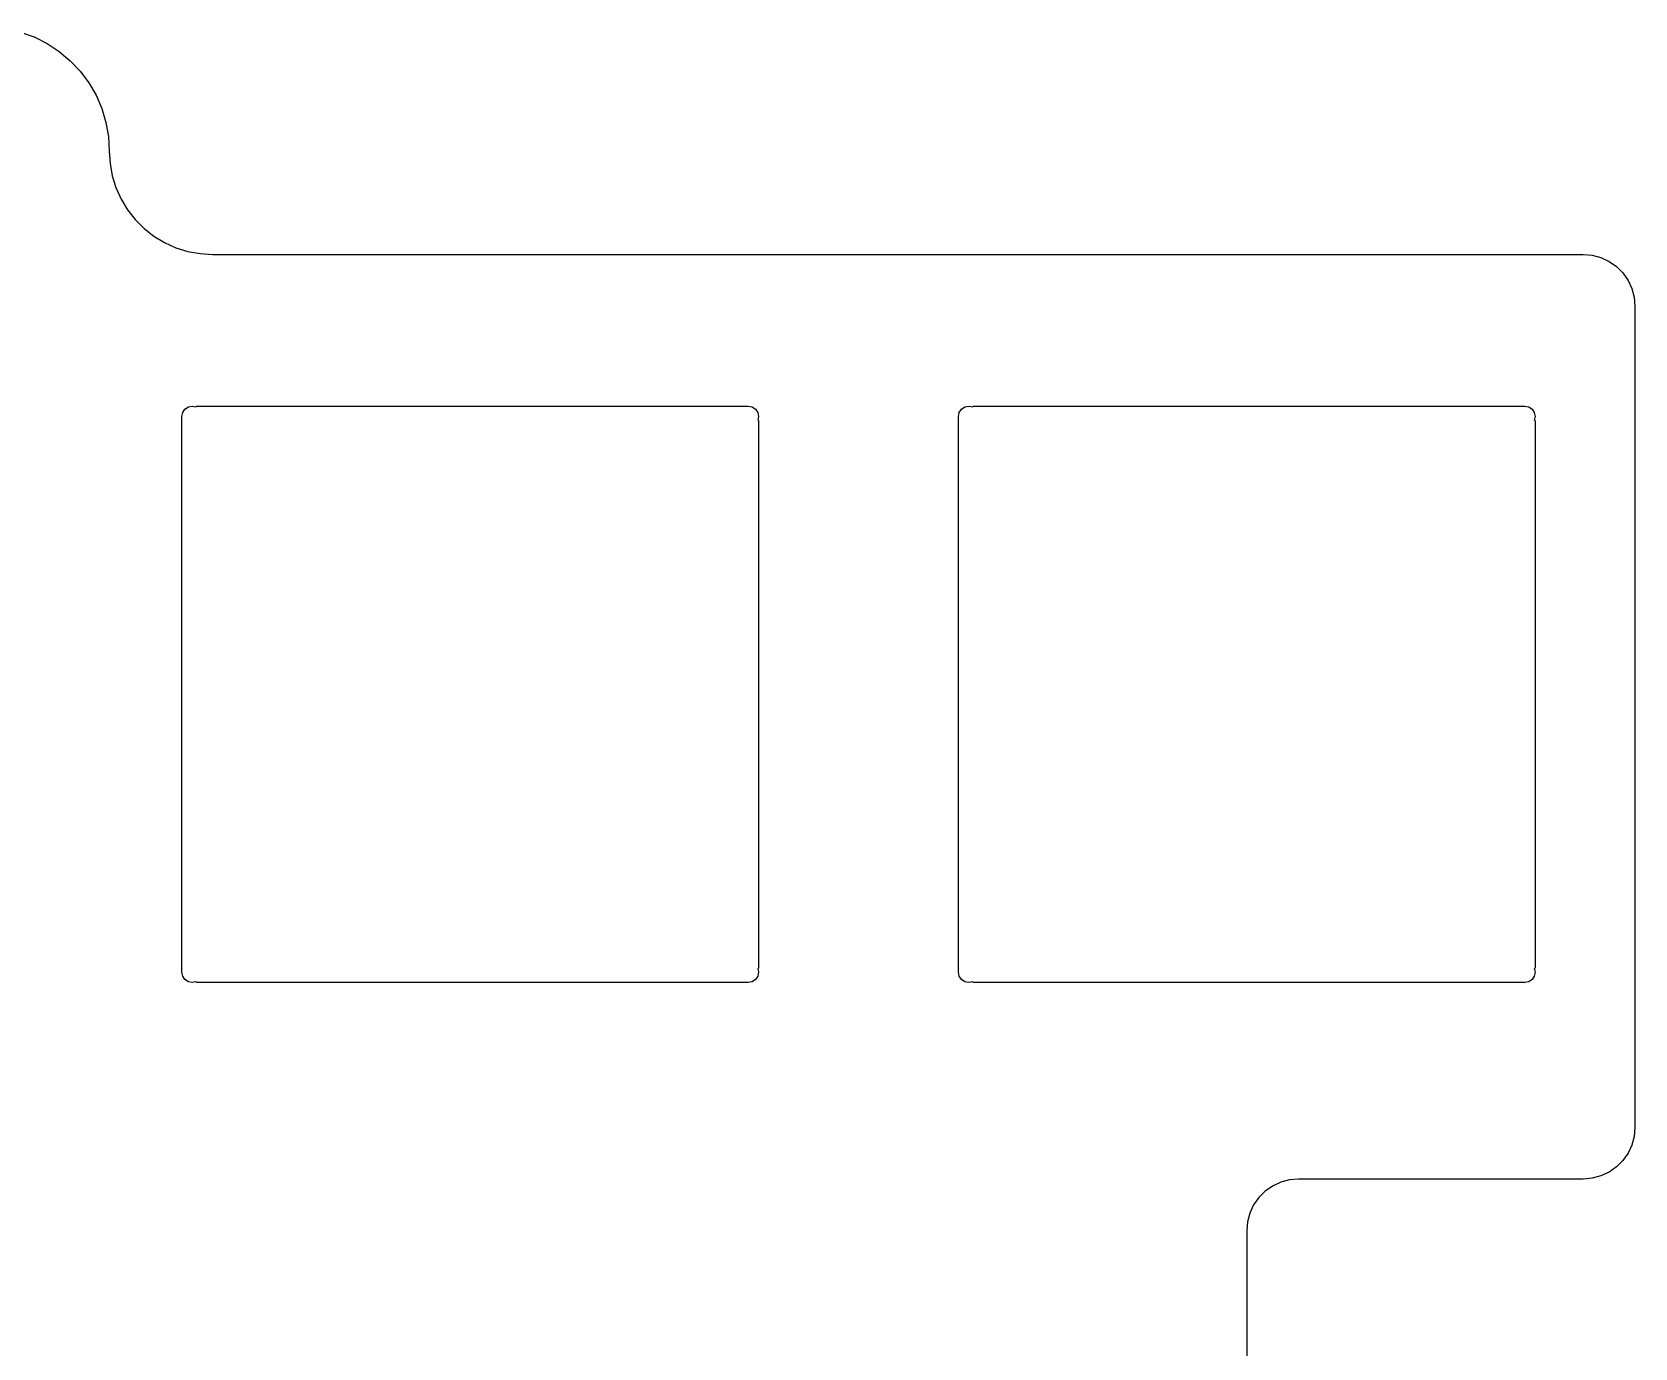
# Model space of a CAD drawing. Extents: x 55 to 248, y -167 to -34.
# Drawn here: x 208.32 to 247.65, y -66.84 to -34.55 of the extents above; entities that cross this region are included whole.
import ezdxf

# ---------------------------------------------------------------- set-up
doc = ezdxf.new("R2010")
doc.units = 0
doc.layers.add('Part__Feature1502', color=7, linetype='CONTINUOUS')

msp = doc.modelspace()

# ---------------------------------------------------------------- linework, layer by layer
at = {"layer": 'Part__Feature1502'}
for p, q in [((208.043, -34.545), (208.376, -34.6663)), ((208.043, -34.545, 1.58), (208.376, -34.6663, 1.58)), ((208.043, -34.545, 1.58), (208.376, -34.6663, 1.58)), ((208.043, -34.545), (208.376, -34.6663)), ((208.376, -34.6663), (208.693, -34.8254)), ((208.376, -34.6663, 1.58), (208.693, -34.8254, 1.58)), ((208.376, -34.6663), (208.376, -34.6663, 1.58)), ((208.376, -34.6663), (208.376, -34.6663, 1.58)), ((208.376, -34.6663, 1.58), (208.693, -34.8254, 1.58)), ((208.376, -34.6663), (208.693, -34.8254)), ((208.693, -34.8254), (208.989, -35.0201)), ((208.693, -34.8254, 1.58), (208.989, -35.0201, 1.58)), ((208.693, -34.8254), (208.693, -34.8254, 1.58)), ((208.693, -34.8254), (208.693, -34.8254, 1.58)), ((208.693, -34.8254, 1.58), (208.989, -35.0201, 1.58)), ((208.693, -34.8254), (208.989, -35.0201)), ((208.989, -35.0201), (209.26, -35.248)), ((208.989, -35.0201, 1.58), (209.26, -35.248, 1.58)), ((208.989, -35.0201), (208.989, -35.0201, 1.58)), ((208.989, -35.0201), (208.989, -35.0201, 1.58)), ((208.989, -35.0201, 1.58), (209.26, -35.248, 1.58)), ((208.989, -35.0201), (209.26, -35.248)), ((209.26, -35.248), (209.504, -35.5058)), ((209.26, -35.248, 1.58), (209.504, -35.5058, 1.58)), ((209.26, -35.248), (209.26, -35.248, 1.58)), ((209.26, -35.248), (209.26, -35.248, 1.58)), ((209.26, -35.248, 1.58), (209.504, -35.5058, 1.58)), ((209.26, -35.248), (209.504, -35.5058)), ((209.504, -35.5058), (209.715, -35.7901)), ((209.504, -35.5058, 1.58), (209.715, -35.7901, 1.58)), ((209.504, -35.5058), (209.504, -35.5058, 1.58)), ((209.504, -35.5058), (209.504, -35.5058, 1.58)), ((209.504, -35.5058, 1.58), (209.715, -35.7901, 1.58)), ((209.504, -35.5058), (209.715, -35.7901)), ((209.715, -35.7901), (209.893, -36.0971)), ((209.715, -35.7901, 1.58), (209.893, -36.0971, 1.58)), ((209.715, -35.7901), (209.715, -35.7901, 1.58)), ((209.715, -35.7901), (209.715, -35.7901, 1.58)), ((209.715, -35.7901, 1.58), (209.893, -36.0971, 1.58)), ((209.715, -35.7901), (209.893, -36.0971)), ((209.893, -36.0971), (210.033, -36.4225)), ((209.893, -36.0971, 1.58), (210.033, -36.4225, 1.58)), ((209.893, -36.0971), (209.893, -36.0971, 1.58)), ((209.893, -36.0971), (209.893, -36.0971, 1.58)), ((209.893, -36.0971, 1.58), (210.033, -36.4225, 1.58)), ((209.893, -36.0971), (210.033, -36.4225)), ((210.033, -36.4225), (210.135, -36.7621)), ((210.033, -36.4225, 1.58), (210.135, -36.7621, 1.58)), ((210.033, -36.4225), (210.033, -36.4225, 1.58)), ((210.033, -36.4225), (210.033, -36.4225, 1.58)), ((210.033, -36.4225, 1.58), (210.135, -36.7621, 1.58)), ((210.033, -36.4225), (210.135, -36.7621)), ((210.135, -36.7621), (210.196, -37.1111)), ((210.135, -36.7621, 1.58), (210.196, -37.1111, 1.58)), ((210.135, -36.7621), (210.135, -36.7621, 1.58)), ((210.135, -36.7621), (210.135, -36.7621, 1.58)), ((210.135, -36.7621, 1.58), (210.196, -37.1111, 1.58)), ((210.135, -36.7621), (210.196, -37.1111)), ((210.196, -37.1111), (210.217, -37.465)), ((210.196, -37.1111, 1.58), (210.217, -37.465, 1.58)), ((210.196, -37.1111), (210.196, -37.1111, 1.58)), ((210.196, -37.1111), (210.196, -37.1111, 1.58)), ((210.196, -37.1111, 1.58), (210.217, -37.465, 1.58)), ((210.196, -37.1111), (210.217, -37.465)), ((210.217, -37.465), (210.235, -37.7709)), ((210.217, -37.465, 1.58), (210.235, -37.7709, 1.58)), ((210.217, -37.465), (210.217, -37.465, 1.58)), ((210.217, -37.465), (210.217, -37.465, 1.58)), ((210.217, -37.465, 1.58), (210.235, -37.7709, 1.58)), ((210.217, -37.465), (210.235, -37.7709)), ((210.235, -37.7709), (210.29, -38.0723)), ((210.235, -37.7709, 1.58), (210.29, -38.0723, 1.58)), ((210.235, -37.7709), (210.235, -37.7709, 1.58)), ((210.235, -37.7709), (210.235, -37.7709, 1.58)), ((210.235, -37.7709, 1.58), (210.29, -38.0723, 1.58)), ((210.235, -37.7709), (210.29, -38.0723)), ((210.29, -38.0723), (210.382, -38.3648)), ((210.29, -38.0723, 1.58), (210.382, -38.3648, 1.58)), ((210.29, -38.0723), (210.29, -38.0723, 1.58)), ((210.29, -38.0723), (210.29, -38.0723, 1.58)), ((210.29, -38.0723, 1.58), (210.382, -38.3648, 1.58)), ((210.29, -38.0723), (210.382, -38.3648)), ((210.382, -38.3648), (210.507, -38.6442)), ((210.382, -38.3648, 1.58), (210.507, -38.6442, 1.58)), ((210.382, -38.3648), (210.382, -38.3648, 1.58)), ((210.382, -38.3648), (210.382, -38.3648, 1.58)), ((210.382, -38.3648, 1.58), (210.507, -38.6442, 1.58)), ((210.382, -38.3648), (210.507, -38.6442)), ((210.507, -38.6442), (210.666, -38.9065)), ((210.507, -38.6442, 1.58), (210.666, -38.9065, 1.58)), ((210.507, -38.6442), (210.507, -38.6442, 1.58)), ((210.507, -38.6442), (210.507, -38.6442, 1.58)), ((210.507, -38.6442, 1.58), (210.666, -38.9065, 1.58)), ((210.507, -38.6442), (210.666, -38.9065)), ((210.666, -38.9065), (210.855, -39.1477)), ((210.666, -38.9065, 1.58), (210.855, -39.1477, 1.58)), ((210.666, -38.9065), (210.666, -38.9065, 1.58)), ((210.666, -38.9065), (210.666, -38.9065, 1.58)), ((210.666, -38.9065, 1.58), (210.855, -39.1477, 1.58)), ((210.666, -38.9065), (210.855, -39.1477)), ((210.855, -39.1477), (211.072, -39.3643)), ((210.855, -39.1477, 1.58), (211.072, -39.3643, 1.58)), ((210.855, -39.1477), (210.855, -39.1477, 1.58)), ((210.855, -39.1477), (210.855, -39.1477, 1.58)), ((210.855, -39.1477, 1.58), (211.072, -39.3643, 1.58)), ((210.855, -39.1477), (211.072, -39.3643)), ((211.072, -39.3643), (211.313, -39.5533)), ((211.072, -39.3643, 1.58), (211.313, -39.5533, 1.58)), ((211.072, -39.3643), (211.072, -39.3643, 1.58)), ((211.072, -39.3643), (211.072, -39.3643, 1.58)), ((211.072, -39.3643, 1.58), (211.313, -39.5533, 1.58)), ((211.072, -39.3643), (211.313, -39.5533)), ((211.313, -39.5533), (211.575, -39.7118)), ((211.313, -39.5533, 1.58), (211.575, -39.7118, 1.58)), ((211.313, -39.5533), (211.313, -39.5533, 1.58)), ((211.313, -39.5533), (211.313, -39.5533, 1.58)), ((211.313, -39.5533, 1.58), (211.575, -39.7118, 1.58)), ((211.313, -39.5533), (211.575, -39.7118)), ((211.575, -39.7118), (211.854, -39.8376)), ((211.575, -39.7118, 1.58), (211.854, -39.8376, 1.58)), ((211.575, -39.7118), (211.575, -39.7118, 1.58)), ((211.575, -39.7118), (211.575, -39.7118, 1.58)), ((211.575, -39.7118, 1.58), (211.854, -39.8376, 1.58)), ((211.575, -39.7118), (211.854, -39.8376)), ((211.854, -39.8376), (212.147, -39.9288)), ((211.854, -39.8376, 1.58), (212.147, -39.9288, 1.58)), ((211.854, -39.8376), (211.854, -39.8376, 1.58)), ((211.854, -39.8376), (211.854, -39.8376, 1.58)), ((211.854, -39.8376, 1.58), (212.147, -39.9288, 1.58)), ((211.854, -39.8376), (212.147, -39.9288)), ((212.147, -39.9288), (212.448, -39.984)), ((212.147, -39.9288, 1.58), (212.448, -39.984, 1.58)), ((212.147, -39.9288), (212.147, -39.9288, 1.58)), ((212.147, -39.9288), (212.147, -39.9288, 1.58)), ((212.147, -39.9288, 1.58), (212.448, -39.984, 1.58)), ((212.147, -39.9288), (212.448, -39.984)), ((212.448, -39.984), (212.754, -40.0025)), ((212.448, -39.984, 1.58), (212.754, -40.0025, 1.58)), ((212.448, -39.984), (212.448, -39.984, 1.58)), ((212.448, -39.984), (212.448, -39.984, 1.58)), ((212.448, -39.984, 1.58), (212.754, -40.0025, 1.58)), ((212.448, -39.984), (212.754, -40.0025)), ((212.754, -40.0025), (246.38, -40.005)), ((212.754, -40.0025, 1.58), (246.38, -40.005, 1.58)), ((212.754, -40.0025), (212.754, -40.0025, 1.58)), ((212.754, -40.0025), (212.754, -40.0025, 1.58)), ((212.754, -40.0025, 1.58), (246.38, -40.005, 1.58)), ((212.754, -40.0025), (246.38, -40.005)), ((246.38, -40.005), (246.601, -40.0243)), ((246.38, -40.005, 1.58), (246.601, -40.0243, 1.58)), ((246.38, -40.005), (246.38, -40.005, 1.58)), ((246.38, -40.005), (246.38, -40.005, 1.58)), ((246.38, -40.005, 1.58), (246.601, -40.0243, 1.58)), ((246.38, -40.005), (246.601, -40.0243)), ((246.601, -40.0243), (246.814, -40.0816)), ((246.601, -40.0243, 1.58), (246.814, -40.0816, 1.58)), ((246.601, -40.0243), (246.601, -40.0243, 1.58)), ((246.601, -40.0243), (246.601, -40.0243, 1.58)), ((246.601, -40.0243, 1.58), (246.814, -40.0816, 1.58)), ((246.601, -40.0243), (246.814, -40.0816)), ((246.814, -40.0816), (247.015, -40.1751)), ((246.814, -40.0816, 1.58), (247.015, -40.1751, 1.58)), ((246.814, -40.0816), (246.814, -40.0816, 1.58)), ((246.814, -40.0816), (246.814, -40.0816, 1.58)), ((246.814, -40.0816, 1.58), (247.015, -40.1751, 1.58)), ((246.814, -40.0816), (247.015, -40.1751)), ((247.015, -40.1751), (247.196, -40.3021)), ((247.015, -40.1751, 1.58), (247.196, -40.3021, 1.58)), ((247.015, -40.1751), (247.015, -40.1751, 1.58)), ((247.015, -40.1751), (247.015, -40.1751, 1.58)), ((247.015, -40.1751, 1.58), (247.196, -40.3021, 1.58)), ((247.015, -40.1751), (247.196, -40.3021)), ((247.196, -40.3021), (247.353, -40.4587)), ((247.196, -40.3021, 1.58), (247.353, -40.4587, 1.58)), ((247.196, -40.3021), (247.196, -40.3021, 1.58)), ((247.196, -40.3021), (247.196, -40.3021, 1.58)), ((247.196, -40.3021, 1.58), (247.353, -40.4587, 1.58)), ((247.196, -40.3021), (247.353, -40.4587)), ((247.353, -40.4587), (247.48, -40.64)), ((247.353, -40.4587, 1.58), (247.48, -40.64, 1.58)), ((247.353, -40.4587), (247.353, -40.4587, 1.58)), ((247.353, -40.4587), (247.353, -40.4587, 1.58)), ((247.353, -40.4587, 1.58), (247.48, -40.64, 1.58)), ((247.353, -40.4587), (247.48, -40.64)), ((247.48, -40.64), (247.573, -40.8406)), ((247.48, -40.64, 1.58), (247.573, -40.8406, 1.58)), ((247.48, -40.64), (247.48, -40.64, 1.58)), ((247.48, -40.64), (247.48, -40.64, 1.58)), ((247.48, -40.64, 1.58), (247.573, -40.8406, 1.58)), ((247.48, -40.64), (247.573, -40.8406)), ((247.573, -40.8406), (247.631, -41.0545)), ((247.573, -40.8406, 1.58), (247.631, -41.0545, 1.58)), ((247.573, -40.8406), (247.573, -40.8406, 1.58)), ((247.573, -40.8406), (247.573, -40.8406, 1.58)), ((247.573, -40.8406, 1.58), (247.631, -41.0545, 1.58)), ((247.573, -40.8406), (247.631, -41.0545)), ((247.631, -41.0545), (247.65, -41.275)), ((247.631, -41.0545, 1.58), (247.65, -41.275, 1.58)), ((247.631, -41.0545), (247.631, -41.0545, 1.58)), ((247.631, -41.0545), (247.631, -41.0545, 1.58)), ((247.631, -41.0545, 1.58), (247.65, -41.275, 1.58)), ((247.631, -41.0545), (247.65, -41.275)), ((247.65, -41.275), (247.65, -61.43)), ((247.65, -41.275, 1.58), (247.65, -61.43, 1.58)), ((247.65, -41.275), (247.65, -41.275, 1.58)), ((247.65, -41.275), (247.65, -41.275, 1.58)), ((247.65, -41.275, 1.58), (247.65, -61.43, 1.58)), ((247.65, -41.275), (247.65, -61.43)), ((212, -43.979), (212.019, -43.8818)), ((212, -43.979, 1.58), (212.019, -43.8818, 1.58)), ((212, -43.979, 1.58), (212.019, -43.8818, 1.58)), ((212, -43.979), (212.019, -43.8818)), ((212, -44.0762), (212, -43.979)), ((212, -44.0762, 1.58), (212, -43.979, 1.58)), ((212, -44.0762), (212, -43.979)), ((212, -44.0762, 1.58), (212, -43.979, 1.58)), ((212, -43.979), (212, -43.979, 1.58)), ((212, -43.979), (212, -43.979, 1.58)), ((212.019, -43.8818), (212.074, -43.7994)), ((212.019, -43.8818, 1.58), (212.074, -43.7994, 1.58)), ((212.019, -43.8818, 1.58), (212.074, -43.7994, 1.58)), ((212.019, -43.8818), (212.074, -43.7994)), ((212.019, -43.8818), (212.019, -43.8818, 1.58)), ((212.019, -43.8818), (212.019, -43.8818, 1.58)), ((212.074, -43.7994), (212.157, -43.7443)), ((212.074, -43.7994, 1.58), (212.157, -43.7443, 1.58)), ((212.074, -43.7994, 1.58), (212.157, -43.7443, 1.58)), ((212.074, -43.7994), (212.157, -43.7443)), ((212.074, -43.7994), (212.074, -43.7994, 1.58)), ((212.074, -43.7994), (212.074, -43.7994, 1.58)), ((212.157, -43.7443), (212.254, -43.725)), ((212.157, -43.7443, 1.58), (212.254, -43.725, 1.58)), ((212.157, -43.7443, 1.58), (212.254, -43.725, 1.58)), ((212.157, -43.7443), (212.254, -43.725)), ((212.157, -43.7443), (212.157, -43.7443, 1.58)), ((212.157, -43.7443), (212.157, -43.7443, 1.58)), ((212.254, -43.725), (212.351, -43.7443)), ((212.254, -43.725, 1.58), (212.351, -43.7443, 1.58)), ((212.254, -43.725), (212.254, -43.725, 1.58)), ((212.254, -43.725), (212.254, -43.725, 1.58)), ((212.254, -43.725, 1.58), (212.351, -43.7443, 1.58)), ((212.254, -43.725), (212.351, -43.7443)), ((212.351, -43.725), (225.799, -43.725)), ((212.351, -43.725, 1.58), (225.799, -43.725, 1.58)), ((212.351, -43.725), (225.799, -43.725)), ((212.351, -43.725, 1.58), (225.799, -43.725, 1.58)), ((212.351, -43.7443), (212.351, -43.7443, 1.58)), ((212.351, -43.7443), (212.351, -43.7443, 1.58)), ((225.799, -43.725), (225.896, -43.725)), ((225.799, -43.725, 1.58), (225.896, -43.725, 1.58)), ((225.799, -43.725), (225.896, -43.725)), ((225.799, -43.725, 1.58), (225.896, -43.725, 1.58)), ((225.799, -43.7443), (225.799, -43.7443, 1.58)), ((225.799, -43.7443), (225.799, -43.7443, 1.58)), ((225.896, -43.725), (225.993, -43.7443)), ((225.896, -43.725, 1.58), (225.993, -43.7443, 1.58)), ((225.896, -43.725), (225.896, -43.725, 1.58)), ((225.896, -43.725), (225.896, -43.725, 1.58)), ((225.896, -43.725, 1.58), (225.993, -43.7443, 1.58)), ((225.896, -43.725), (225.993, -43.7443)), ((225.993, -43.7443), (226.076, -43.7994)), ((225.993, -43.7443, 1.58), (226.076, -43.7994, 1.58)), ((225.993, -43.7443), (225.993, -43.7443, 1.58)), ((225.993, -43.7443), (225.993, -43.7443, 1.58)), ((225.993, -43.7443, 1.58), (226.076, -43.7994, 1.58)), ((225.993, -43.7443), (226.076, -43.7994)), ((226.076, -43.7994), (226.131, -43.8818)), ((226.076, -43.7994, 1.58), (226.131, -43.8818, 1.58)), ((226.076, -43.7994), (226.076, -43.7994, 1.58)), ((226.076, -43.7994), (226.076, -43.7994, 1.58)), ((226.076, -43.7994, 1.58), (226.131, -43.8818, 1.58)), ((226.076, -43.7994), (226.131, -43.8818)), ((226.131, -43.8818), (226.15, -43.979)), ((226.131, -43.8818, 1.58), (226.15, -43.979, 1.58)), ((226.131, -43.8818), (226.131, -43.8818, 1.58)), ((226.131, -43.8818), (226.131, -43.8818, 1.58)), ((226.131, -43.8818, 1.58), (226.15, -43.979, 1.58)), ((226.131, -43.8818), (226.15, -43.979)), ((226.15, -43.979), (226.131, -44.0762)), ((226.15, -43.979, 1.58), (226.131, -44.0762, 1.58)), ((226.15, -43.979, 1.58), (226.131, -44.0762, 1.58)), ((226.15, -43.979), (226.131, -44.0762)), ((226.15, -43.979), (226.15, -43.979, 1.58)), ((226.15, -43.979), (226.15, -43.979, 1.58)), ((231.05, -43.979), (231.069, -43.8818)), ((231.05, -43.979, 1.58), (231.069, -43.8818, 1.58)), ((231.05, -43.979, 1.58), (231.069, -43.8818, 1.58)), ((231.05, -43.979), (231.069, -43.8818)), ((231.05, -44.0762), (231.05, -43.979)), ((231.05, -44.0762, 1.58), (231.05, -43.979, 1.58)), ((231.05, -44.0762), (231.05, -43.979)), ((231.05, -44.0762, 1.58), (231.05, -43.979, 1.58)), ((231.05, -43.979), (231.05, -43.979, 1.58)), ((231.05, -43.979), (231.05, -43.979, 1.58)), ((231.069, -43.8818), (231.124, -43.7994)), ((231.069, -43.8818, 1.58), (231.124, -43.7994, 1.58)), ((231.069, -43.8818, 1.58), (231.124, -43.7994, 1.58)), ((231.069, -43.8818), (231.124, -43.7994)), ((231.069, -43.8818), (231.069, -43.8818, 1.58)), ((231.069, -43.8818), (231.069, -43.8818, 1.58)), ((231.124, -43.7994), (231.207, -43.7443)), ((231.124, -43.7994, 1.58), (231.207, -43.7443, 1.58)), ((231.124, -43.7994, 1.58), (231.207, -43.7443, 1.58)), ((231.124, -43.7994), (231.207, -43.7443)), ((231.124, -43.7994), (231.124, -43.7994, 1.58)), ((231.124, -43.7994), (231.124, -43.7994, 1.58)), ((231.207, -43.7443), (231.304, -43.725)), ((231.207, -43.7443, 1.58), (231.304, -43.725, 1.58)), ((231.207, -43.7443, 1.58), (231.304, -43.725, 1.58)), ((231.207, -43.7443), (231.304, -43.725)), ((231.207, -43.7443), (231.207, -43.7443, 1.58)), ((231.207, -43.7443), (231.207, -43.7443, 1.58)), ((231.304, -43.725), (231.401, -43.7443)), ((231.304, -43.725, 1.58), (231.401, -43.7443, 1.58)), ((231.304, -43.725), (231.304, -43.725, 1.58)), ((231.304, -43.725), (231.304, -43.725, 1.58)), ((231.304, -43.725, 1.58), (231.401, -43.7443, 1.58)), ((231.304, -43.725), (231.401, -43.7443)), ((231.401, -43.725), (244.849, -43.725)), ((231.401, -43.725, 1.58), (244.849, -43.725, 1.58)), ((231.401, -43.725), (244.849, -43.725)), ((231.401, -43.725, 1.58), (244.849, -43.725, 1.58)), ((231.401, -43.7443), (231.401, -43.7443, 1.58)), ((231.401, -43.7443), (231.401, -43.7443, 1.58)), ((244.849, -43.725), (244.946, -43.725)), ((244.849, -43.725, 1.58), (244.946, -43.725, 1.58)), ((244.849, -43.725), (244.946, -43.725)), ((244.849, -43.725, 1.58), (244.946, -43.725, 1.58)), ((244.849, -43.7443), (244.849, -43.7443, 1.58)), ((244.849, -43.7443), (244.849, -43.7443, 1.58)), ((244.946, -43.725), (245.043, -43.7443)), ((244.946, -43.725, 1.58), (245.043, -43.7443, 1.58)), ((244.946, -43.725), (244.946, -43.725, 1.58)), ((244.946, -43.725), (244.946, -43.725, 1.58)), ((244.946, -43.725, 1.58), (245.043, -43.7443, 1.58)), ((244.946, -43.725), (245.043, -43.7443)), ((245.043, -43.7443), (245.126, -43.7994)), ((245.043, -43.7443, 1.58), (245.126, -43.7994, 1.58)), ((245.043, -43.7443), (245.043, -43.7443, 1.58)), ((245.043, -43.7443), (245.043, -43.7443, 1.58)), ((245.043, -43.7443, 1.58), (245.126, -43.7994, 1.58)), ((245.043, -43.7443), (245.126, -43.7994)), ((245.126, -43.7994), (245.181, -43.8818)), ((245.126, -43.7994, 1.58), (245.181, -43.8818, 1.58)), ((245.126, -43.7994), (245.126, -43.7994, 1.58)), ((245.126, -43.7994), (245.126, -43.7994, 1.58)), ((245.126, -43.7994, 1.58), (245.181, -43.8818, 1.58)), ((245.126, -43.7994), (245.181, -43.8818)), ((245.181, -43.8818), (245.2, -43.979)), ((245.181, -43.8818, 1.58), (245.2, -43.979, 1.58)), ((245.181, -43.8818), (245.181, -43.8818, 1.58)), ((245.181, -43.8818), (245.181, -43.8818, 1.58)), ((245.181, -43.8818, 1.58), (245.2, -43.979, 1.58)), ((245.181, -43.8818), (245.2, -43.979)), ((245.2, -43.979), (245.181, -44.0762)), ((245.2, -43.979, 1.58), (245.181, -44.0762, 1.58)), ((245.2, -43.979, 1.58), (245.181, -44.0762, 1.58)), ((245.2, -43.979), (245.181, -44.0762)), ((245.2, -43.979), (245.2, -43.979, 1.58)), ((245.2, -43.979), (245.2, -43.979, 1.58)), ((212, -57.5238), (212, -44.0762)), ((212, -57.5238, 1.58), (212, -44.0762, 1.58)), ((212, -57.5238), (212, -44.0762)), ((212, -57.5238, 1.58), (212, -44.0762, 1.58)), ((212.019, -44.0762), (212.019, -44.0762, 1.58)), ((212.019, -44.0762), (212.019, -44.0762, 1.58)), ((226.131, -44.0762), (226.131, -44.0762, 1.58)), ((226.131, -44.0762), (226.131, -44.0762, 1.58)), ((226.15, -44.0762), (226.15, -57.5238)), ((226.15, -44.0762, 1.58), (226.15, -57.5238, 1.58)), ((226.15, -44.0762), (226.15, -57.5238)), ((226.15, -44.0762, 1.58), (226.15, -57.5238, 1.58)), ((231.05, -57.5238), (231.05, -44.0762)), ((231.05, -57.5238, 1.58), (231.05, -44.0762, 1.58)), ((231.05, -57.5238), (231.05, -44.0762)), ((231.05, -57.5238, 1.58), (231.05, -44.0762, 1.58)), ((231.069, -44.0762), (231.069, -44.0762, 1.58)), ((231.069, -44.0762), (231.069, -44.0762, 1.58)), ((245.181, -44.0762), (245.181, -44.0762, 1.58)), ((245.181, -44.0762), (245.181, -44.0762, 1.58)), ((245.2, -44.0762), (245.2, -57.5238)), ((245.2, -44.0762, 1.58), (245.2, -57.5238, 1.58)), ((245.2, -44.0762), (245.2, -57.5238)), ((245.2, -44.0762, 1.58), (245.2, -57.5238, 1.58)), ((212, -57.621), (212, -57.5238)), ((212, -57.621, 1.58), (212, -57.5238, 1.58)), ((212, -57.621), (212, -57.5238)), ((212, -57.621, 1.58), (212, -57.5238, 1.58)), ((212.019, -57.7182), (212, -57.621)), ((212.019, -57.7182, 1.58), (212, -57.621, 1.58)), ((212.019, -57.7182, 1.58), (212, -57.621, 1.58)), ((212, -57.621), (212, -57.621, 1.58)), ((212.019, -57.7182), (212, -57.621)), ((212, -57.621), (212, -57.621, 1.58)), ((212.019, -57.5238), (212.019, -57.5238, 1.58)), ((212.019, -57.5238), (212.019, -57.5238, 1.58)), ((212.074, -57.8006), (212.019, -57.7182)), ((212.074, -57.8006, 1.58), (212.019, -57.7182, 1.58)), ((212.074, -57.8006, 1.58), (212.019, -57.7182, 1.58)), ((212.019, -57.7182), (212.019, -57.7182, 1.58)), ((212.074, -57.8006), (212.019, -57.7182)), ((212.019, -57.7182), (212.019, -57.7182, 1.58)), ((212.157, -57.8557), (212.074, -57.8006)), ((212.157, -57.8557, 1.58), (212.074, -57.8006, 1.58)), ((212.157, -57.8557, 1.58), (212.074, -57.8006, 1.58)), ((212.074, -57.8006), (212.074, -57.8006, 1.58)), ((212.157, -57.8557), (212.074, -57.8006)), ((212.074, -57.8006), (212.074, -57.8006, 1.58)), ((226.076, -57.8006), (225.993, -57.8557)), ((226.076, -57.8006, 1.58), (225.993, -57.8557, 1.58)), ((226.076, -57.8006, 1.58), (225.993, -57.8557, 1.58)), ((226.076, -57.8006), (225.993, -57.8557)), ((226.131, -57.7182), (226.076, -57.8006)), ((226.131, -57.7182, 1.58), (226.076, -57.8006, 1.58)), ((226.131, -57.7182, 1.58), (226.076, -57.8006, 1.58)), ((226.131, -57.7182), (226.076, -57.8006)), ((226.076, -57.8006), (226.076, -57.8006, 1.58)), ((226.076, -57.8006), (226.076, -57.8006, 1.58)), ((226.131, -57.5238), (226.15, -57.621)), ((226.131, -57.5238, 1.58), (226.15, -57.621, 1.58)), ((226.131, -57.5238), (226.131, -57.5238, 1.58)), ((226.131, -57.5238), (226.131, -57.5238, 1.58)), ((226.131, -57.5238, 1.58), (226.15, -57.621, 1.58)), ((226.131, -57.5238), (226.15, -57.621)), ((226.15, -57.621), (226.131, -57.7182)), ((226.15, -57.621, 1.58), (226.131, -57.7182, 1.58)), ((226.15, -57.621, 1.58), (226.131, -57.7182, 1.58)), ((226.15, -57.621), (226.131, -57.7182)), ((226.131, -57.7182), (226.131, -57.7182, 1.58)), ((226.131, -57.7182), (226.131, -57.7182, 1.58)), ((226.15, -57.621), (226.15, -57.621, 1.58)), ((226.15, -57.621), (226.15, -57.621, 1.58)), ((231.05, -57.621), (231.05, -57.5238)), ((231.05, -57.621, 1.58), (231.05, -57.5238, 1.58)), ((231.05, -57.621), (231.05, -57.5238)), ((231.05, -57.621, 1.58), (231.05, -57.5238, 1.58)), ((231.069, -57.7182), (231.05, -57.621)), ((231.069, -57.7182, 1.58), (231.05, -57.621, 1.58)), ((231.069, -57.7182, 1.58), (231.05, -57.621, 1.58)), ((231.05, -57.621), (231.05, -57.621, 1.58)), ((231.069, -57.7182), (231.05, -57.621)), ((231.05, -57.621), (231.05, -57.621, 1.58)), ((231.069, -57.5238), (231.069, -57.5238, 1.58)), ((231.069, -57.5238), (231.069, -57.5238, 1.58)), ((231.124, -57.8006), (231.069, -57.7182)), ((231.124, -57.8006, 1.58), (231.069, -57.7182, 1.58)), ((231.124, -57.8006, 1.58), (231.069, -57.7182, 1.58)), ((231.069, -57.7182), (231.069, -57.7182, 1.58)), ((231.124, -57.8006), (231.069, -57.7182)), ((231.069, -57.7182), (231.069, -57.7182, 1.58)), ((231.207, -57.8557), (231.124, -57.8006)), ((231.207, -57.8557, 1.58), (231.124, -57.8006, 1.58)), ((231.207, -57.8557, 1.58), (231.124, -57.8006, 1.58)), ((231.124, -57.8006), (231.124, -57.8006, 1.58)), ((231.207, -57.8557), (231.124, -57.8006)), ((231.124, -57.8006), (231.124, -57.8006, 1.58)), ((245.126, -57.8006), (245.043, -57.8557)), ((245.126, -57.8006, 1.58), (245.043, -57.8557, 1.58)), ((245.126, -57.8006, 1.58), (245.043, -57.8557, 1.58)), ((245.126, -57.8006), (245.043, -57.8557)), ((245.181, -57.7182), (245.126, -57.8006)), ((245.181, -57.7182, 1.58), (245.126, -57.8006, 1.58)), ((245.181, -57.7182, 1.58), (245.126, -57.8006, 1.58)), ((245.181, -57.7182), (245.126, -57.8006)), ((245.126, -57.8006), (245.126, -57.8006, 1.58)), ((245.126, -57.8006), (245.126, -57.8006, 1.58)), ((245.181, -57.5238), (245.2, -57.621)), ((245.181, -57.5238, 1.58), (245.2, -57.621, 1.58)), ((245.181, -57.5238), (245.181, -57.5238, 1.58)), ((245.181, -57.5238), (245.181, -57.5238, 1.58)), ((245.181, -57.5238, 1.58), (245.2, -57.621, 1.58)), ((245.181, -57.5238), (245.2, -57.621)), ((245.2, -57.621), (245.181, -57.7182)), ((245.2, -57.621, 1.58), (245.181, -57.7182, 1.58)), ((245.2, -57.621, 1.58), (245.181, -57.7182, 1.58)), ((245.2, -57.621), (245.181, -57.7182)), ((245.181, -57.7182), (245.181, -57.7182, 1.58)), ((245.181, -57.7182), (245.181, -57.7182, 1.58)), ((245.2, -57.621), (245.2, -57.621, 1.58)), ((245.2, -57.621), (245.2, -57.621, 1.58)), ((212.254, -57.875), (212.157, -57.8557)), ((212.254, -57.875, 1.58), (212.157, -57.8557, 1.58)), ((212.254, -57.875, 1.58), (212.157, -57.8557, 1.58)), ((212.157, -57.8557), (212.157, -57.8557, 1.58)), ((212.254, -57.875), (212.157, -57.8557)), ((212.157, -57.8557), (212.157, -57.8557, 1.58)), ((212.351, -57.8557), (212.254, -57.875)), ((212.351, -57.8557, 1.58), (212.254, -57.875, 1.58)), ((212.351, -57.8557, 1.58), (212.254, -57.875, 1.58)), ((212.351, -57.8557), (212.254, -57.875)), ((212.254, -57.875), (212.254, -57.875, 1.58)), ((212.254, -57.875), (212.254, -57.875, 1.58)), ((212.351, -57.8557), (212.351, -57.8557, 1.58)), ((212.351, -57.8557), (212.351, -57.8557, 1.58)), ((225.799, -57.875), (212.351, -57.875)), ((225.799, -57.875, 1.58), (212.351, -57.875, 1.58)), ((225.799, -57.875), (212.351, -57.875)), ((225.799, -57.875, 1.58), (212.351, -57.875, 1.58)), ((225.799, -57.8557), (225.799, -57.8557, 1.58)), ((225.799, -57.8557), (225.799, -57.8557, 1.58)), ((225.896, -57.875), (225.799, -57.875)), ((225.896, -57.875, 1.58), (225.799, -57.875, 1.58)), ((225.896, -57.875), (225.799, -57.875)), ((225.896, -57.875, 1.58), (225.799, -57.875, 1.58)), ((225.993, -57.8557), (225.896, -57.875)), ((225.993, -57.8557, 1.58), (225.896, -57.875, 1.58)), ((225.993, -57.8557, 1.58), (225.896, -57.875, 1.58)), ((225.993, -57.8557), (225.896, -57.875)), ((225.896, -57.875), (225.896, -57.875, 1.58)), ((225.896, -57.875), (225.896, -57.875, 1.58)), ((225.993, -57.8557), (225.993, -57.8557, 1.58)), ((225.993, -57.8557), (225.993, -57.8557, 1.58)), ((231.304, -57.875), (231.207, -57.8557)), ((231.304, -57.875, 1.58), (231.207, -57.8557, 1.58)), ((231.304, -57.875, 1.58), (231.207, -57.8557, 1.58)), ((231.207, -57.8557), (231.207, -57.8557, 1.58)), ((231.304, -57.875), (231.207, -57.8557)), ((231.207, -57.8557), (231.207, -57.8557, 1.58)), ((231.401, -57.8557), (231.304, -57.875)), ((231.401, -57.8557, 1.58), (231.304, -57.875, 1.58)), ((231.401, -57.8557, 1.58), (231.304, -57.875, 1.58)), ((231.401, -57.8557), (231.304, -57.875)), ((231.304, -57.875), (231.304, -57.875, 1.58)), ((231.304, -57.875), (231.304, -57.875, 1.58)), ((231.401, -57.8557), (231.401, -57.8557, 1.58)), ((231.401, -57.8557), (231.401, -57.8557, 1.58)), ((244.849, -57.875), (231.401, -57.875)), ((244.849, -57.875, 1.58), (231.401, -57.875, 1.58)), ((244.849, -57.875), (231.401, -57.875)), ((244.849, -57.875, 1.58), (231.401, -57.875, 1.58)), ((244.849, -57.8557), (244.849, -57.8557, 1.58)), ((244.849, -57.8557), (244.849, -57.8557, 1.58)), ((244.946, -57.875), (244.849, -57.875)), ((244.946, -57.875, 1.58), (244.849, -57.875, 1.58)), ((244.946, -57.875), (244.849, -57.875)), ((244.946, -57.875, 1.58), (244.849, -57.875, 1.58)), ((245.043, -57.8557), (244.946, -57.875)), ((245.043, -57.8557, 1.58), (244.946, -57.875, 1.58)), ((245.043, -57.8557, 1.58), (244.946, -57.875, 1.58)), ((245.043, -57.8557), (244.946, -57.875)), ((244.946, -57.875), (244.946, -57.875, 1.58)), ((244.946, -57.875), (244.946, -57.875, 1.58)), ((245.043, -57.8557), (245.043, -57.8557, 1.58)), ((245.043, -57.8557), (245.043, -57.8557, 1.58)), ((247.631, -61.6505), (247.573, -61.8644)), ((247.631, -61.6505, 1.58), (247.573, -61.8644, 1.58)), ((247.631, -61.6505, 1.58), (247.573, -61.8644, 1.58)), ((247.631, -61.6505), (247.573, -61.8644)), ((247.65, -61.43), (247.631, -61.6505)), ((247.65, -61.43, 1.58), (247.631, -61.6505, 1.58)), ((247.65, -61.43, 1.58), (247.631, -61.6505, 1.58)), ((247.65, -61.43), (247.631, -61.6505)), ((247.631, -61.6505), (247.631, -61.6505, 1.58)), ((247.631, -61.6505), (247.631, -61.6505, 1.58)), ((247.65, -61.43), (247.65, -61.43, 1.58)), ((247.65, -61.43), (247.65, -61.43, 1.58)), ((247.48, -62.065), (247.353, -62.2463)), ((247.48, -62.065, 1.58), (247.353, -62.2463, 1.58)), ((247.48, -62.065, 1.58), (247.353, -62.2463, 1.58)), ((247.48, -62.065), (247.353, -62.2463)), ((247.573, -61.8644), (247.48, -62.065)), ((247.573, -61.8644, 1.58), (247.48, -62.065, 1.58)), ((247.573, -61.8644, 1.58), (247.48, -62.065, 1.58)), ((247.573, -61.8644), (247.48, -62.065)), ((247.48, -62.065), (247.48, -62.065, 1.58)), ((247.48, -62.065), (247.48, -62.065, 1.58)), ((247.573, -61.8644), (247.573, -61.8644, 1.58)), ((247.573, -61.8644), (247.573, -61.8644, 1.58)), ((247.015, -62.5299), (246.814, -62.6234)), ((247.015, -62.5299, 1.58), (246.814, -62.6234, 1.58)), ((247.015, -62.5299, 1.58), (246.814, -62.6234, 1.58)), ((247.015, -62.5299), (246.814, -62.6234)), ((247.196, -62.4029), (247.015, -62.5299)), ((247.196, -62.4029, 1.58), (247.015, -62.5299, 1.58)), ((247.196, -62.4029, 1.58), (247.015, -62.5299, 1.58)), ((247.196, -62.4029), (247.015, -62.5299)), ((247.015, -62.5299), (247.015, -62.5299, 1.58)), ((247.015, -62.5299), (247.015, -62.5299, 1.58)), ((247.353, -62.2463), (247.196, -62.4029)), ((247.353, -62.2463, 1.58), (247.196, -62.4029, 1.58)), ((247.353, -62.2463, 1.58), (247.196, -62.4029, 1.58)), ((247.353, -62.2463), (247.196, -62.4029)), ((247.196, -62.4029), (247.196, -62.4029, 1.58)), ((247.196, -62.4029), (247.196, -62.4029, 1.58)), ((247.353, -62.2463), (247.353, -62.2463, 1.58)), ((247.353, -62.2463), (247.353, -62.2463, 1.58)), ((238.76, -62.8701), (238.579, -62.9971)), ((238.76, -62.8701, 1.58), (238.579, -62.9971, 1.58)), ((238.76, -62.8701, 1.58), (238.579, -62.9971, 1.58)), ((238.76, -62.8701), (238.579, -62.9971)), ((238.961, -62.7766), (238.76, -62.8701)), ((238.961, -62.7766, 1.58), (238.76, -62.8701, 1.58)), ((238.961, -62.7766, 1.58), (238.76, -62.8701, 1.58)), ((238.961, -62.7766), (238.76, -62.8701)), ((238.76, -62.8701), (238.76, -62.8701, 1.58)), ((238.76, -62.8701), (238.76, -62.8701, 1.58)), ((239.174, -62.7193), (238.961, -62.7766)), ((239.174, -62.7193, 1.58), (238.961, -62.7766, 1.58)), ((239.174, -62.7193, 1.58), (238.961, -62.7766, 1.58)), ((239.174, -62.7193), (238.961, -62.7766)), ((238.961, -62.7766), (238.961, -62.7766, 1.58)), ((238.961, -62.7766), (238.961, -62.7766, 1.58)), ((239.395, -62.7), (239.174, -62.7193)), ((239.395, -62.7, 1.58), (239.174, -62.7193, 1.58)), ((239.395, -62.7, 1.58), (239.174, -62.7193, 1.58)), ((239.395, -62.7), (239.174, -62.7193)), ((239.174, -62.7193), (239.174, -62.7193, 1.58)), ((239.174, -62.7193), (239.174, -62.7193, 1.58)), ((246.38, -62.7), (239.395, -62.7)), ((246.38, -62.7, 1.58), (239.395, -62.7, 1.58)), ((246.38, -62.7, 1.58), (239.395, -62.7, 1.58)), ((239.395, -62.7), (239.395, -62.7, 1.58)), ((246.38, -62.7), (239.395, -62.7)), ((239.395, -62.7), (239.395, -62.7, 1.58)), ((246.601, -62.6807), (246.38, -62.7)), ((246.601, -62.6807, 1.58), (246.38, -62.7, 1.58)), ((246.601, -62.6807, 1.58), (246.38, -62.7, 1.58)), ((246.601, -62.6807), (246.38, -62.7)), ((246.38, -62.7), (246.38, -62.7, 1.58)), ((246.38, -62.7), (246.38, -62.7, 1.58)), ((246.814, -62.6234), (246.601, -62.6807)), ((246.814, -62.6234, 1.58), (246.601, -62.6807, 1.58)), ((246.814, -62.6234, 1.58), (246.601, -62.6807, 1.58)), ((246.814, -62.6234), (246.601, -62.6807)), ((246.601, -62.6807), (246.601, -62.6807, 1.58)), ((246.601, -62.6807), (246.601, -62.6807, 1.58)), ((246.814, -62.6234), (246.814, -62.6234, 1.58)), ((246.814, -62.6234), (246.814, -62.6234, 1.58)), ((238.422, -63.1537), (238.295, -63.335)), ((238.422, -63.1537, 1.58), (238.295, -63.335, 1.58)), ((238.422, -63.1537, 1.58), (238.295, -63.335, 1.58)), ((238.422, -63.1537), (238.295, -63.335)), ((238.579, -62.9971), (238.422, -63.1537)), ((238.579, -62.9971, 1.58), (238.422, -63.1537, 1.58)), ((238.579, -62.9971, 1.58), (238.422, -63.1537, 1.58)), ((238.579, -62.9971), (238.422, -63.1537)), ((238.422, -63.1537), (238.422, -63.1537, 1.58)), ((238.422, -63.1537), (238.422, -63.1537, 1.58)), ((238.579, -62.9971), (238.579, -62.9971, 1.58)), ((238.579, -62.9971), (238.579, -62.9971, 1.58)), ((238.202, -63.5356), (238.144, -63.7495)), ((238.202, -63.5356, 1.58), (238.144, -63.7495, 1.58)), ((238.202, -63.5356, 1.58), (238.144, -63.7495, 1.58)), ((238.202, -63.5356), (238.144, -63.7495)), ((238.295, -63.335), (238.202, -63.5356)), ((238.295, -63.335, 1.58), (238.202, -63.5356, 1.58)), ((238.295, -63.335, 1.58), (238.202, -63.5356, 1.58)), ((238.295, -63.335), (238.202, -63.5356)), ((238.202, -63.5356), (238.202, -63.5356, 1.58)), ((238.202, -63.5356), (238.202, -63.5356, 1.58)), ((238.295, -63.335), (238.295, -63.335, 1.58)), ((238.295, -63.335), (238.295, -63.335, 1.58)), ((238.144, -63.7495), (238.125, -63.97)), ((238.144, -63.7495, 1.58), (238.125, -63.97, 1.58)), ((238.144, -63.7495, 1.58), (238.125, -63.97, 1.58)), ((238.144, -63.7495), (238.125, -63.97)), ((238.125, -63.97), (238.125, -82.8675)), ((238.125, -63.97, 1.58), (238.125, -82.8675, 1.58)), ((238.125, -63.97), (238.125, -63.97, 1.58)), ((238.125, -63.97), (238.125, -63.97, 1.58)), ((238.125, -63.97, 1.58), (238.125, -82.8675, 1.58)), ((238.125, -63.97), (238.125, -82.8675)), ((238.144, -63.7495), (238.144, -63.7495, 1.58)), ((238.144, -63.7495), (238.144, -63.7495, 1.58))]:
    msp.add_line(p, q, dxfattribs=at)

doc.saveas('drawing.dxf')
